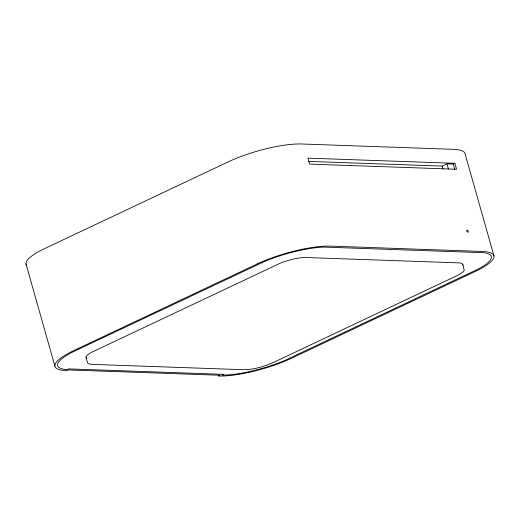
<?xml version="1.0" encoding="UTF-8"?>
<svg xmlns="http://www.w3.org/2000/svg" width="520" height="520" viewBox="0 0 520 520"><rect width="100%" height="100%" fill="white"/><g stroke="black" fill="none" stroke-linecap="round" stroke-linejoin="round"><path stroke-width="0.78" d="M308.796 161.415L442.163 166.108L446.953 163.839L453.278 164.066L454.87 163.306L456.56 169.267L309.589 164.099L307.905 158.145L454.87 163.306M494 256.055L465.101 153.927A53.697 12.441 -15.8 0 0 453.278 149.318L301.476 143.982A53.697 12.441 -15.8 0 0 228.586 161.688L44.772 248.528A53.697 12.441 -15.8 0 0 26.682 265.44M453.278 164.066L454.747 169.273M446.953 163.839L448.428 169.052M442.163 166.108L443.001 169.084M462.885 264.628L464.23 270.348L463.021 271.98L458.79 274.814L273.839 362.271C264.251 366.581 253.838 369.707 243.25 369.7L92.749 364.41L89.291 363.987L87.711 363.129L86.015 357.5M26 263.945L54.899 366.074M86.288 358.098A21.411 4.96 -15.8 0 1 91.533 352.339L279.5 263.536A21.411 4.96 -15.8 0 1 304.519 257.459L459.751 262.918A21.411 4.96 -15.8 0 1 462.807 265.324M75.419 350.688L70.681 353.06A50.954 11.811 -15.8 0 0 65 369.421L67.216 369.597L68.672 368.907L223.834 374.361L222.372 375.05L224.965 375.043A50.954 11.811 -15.8 0 0 284.525 360.581L478.218 269.067A50.954 11.811 -15.8 0 0 483.899 252.707L323.934 247.084A50.954 11.811 -15.8 0 0 264.381 261.547L75.419 350.688M257.485 263.815L73.671 350.656A53.697 12.441 -15.8 0 0 66.723 370.682L68.322 369.928L220.116 375.265L218.524 376.019A53.697 12.441 -15.8 0 0 291.414 358.312L475.228 271.472A53.697 12.441 -15.8 0 0 482.176 251.453L330.375 246.116A53.697 12.441 -15.8 0 0 257.485 263.815M466.85 230.932A1.073 0.611 64.7 0 0 468.007 232.186A1.073 0.611 64.7 0 0 467.818 230.51A1.073 0.611 64.7 0 0 466.85 230.932"/></g></svg>
